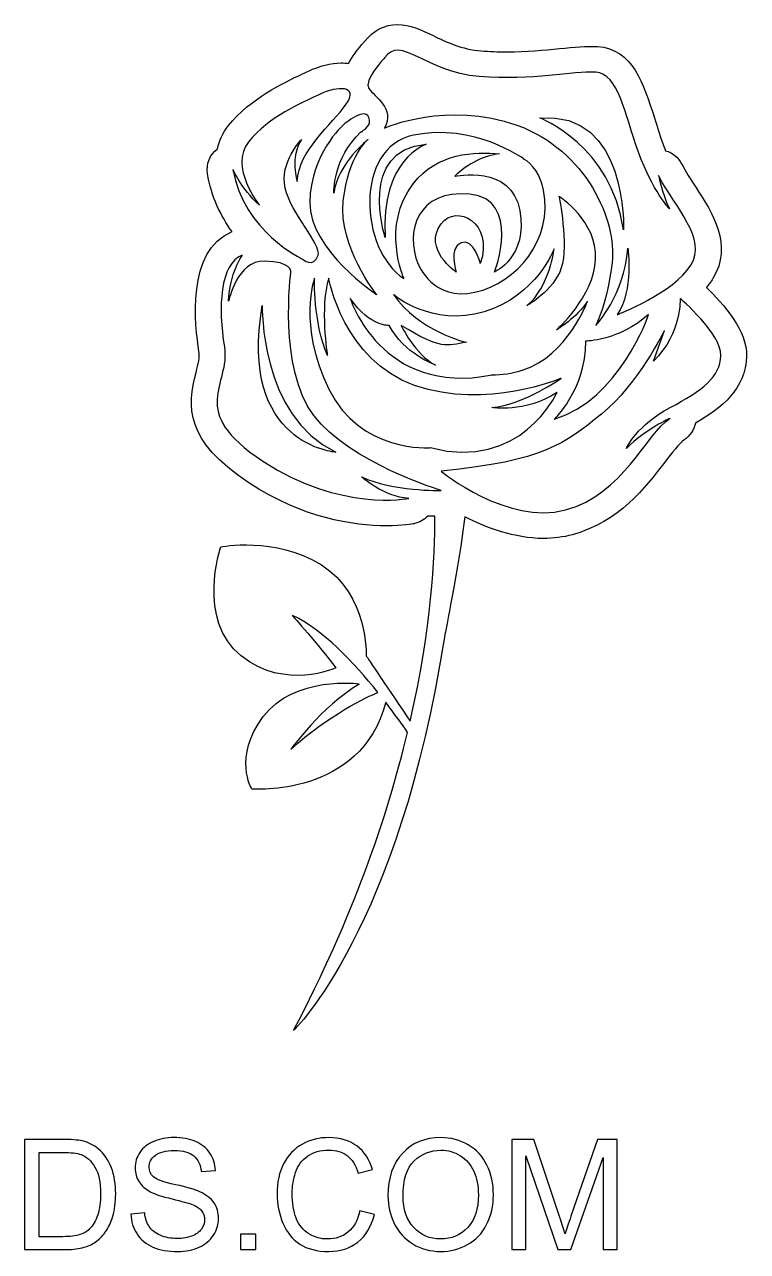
# Model space of a CAD drawing. Extents: x 65.5 to 76.1, y 41.7 to 48.5.
# Drawn here: x 72.1 to 76.07, y 41.66 to 48.41 of the extents above; entities that cross this region are included whole.
import ezdxf

# ---------------------------------------------------------------- set-up
doc = ezdxf.new("R2010")
doc.units = 0
doc.header["$MEASUREMENT"] = 0
doc.layers.add('LAYER_1', color=7, linetype='CONTINUOUS')

msp = doc.modelspace()

# ---------------------------------------------------------------- linework, layer by layer
at = {"layer": 'LAYER_1', "color": 250}
for points, knots in [([(74.35406, 45.70549), (74.35528, 45.48436), (74.33524, 45.09075), (74.21804, 44.57747), (74.21804, 44.57747), (74.11117, 44.73491), (73.97668, 44.93664), (73.97668, 44.93664), (73.97668, 44.93664), (73.97668, 44.93664), (73.98722, 45.27762), (73.73014, 45.43757), (73.73014, 45.43757), (73.47314, 45.59758), (73.17679, 45.53691), (73.17679, 45.53691), (73.17679, 45.53691), (73.17679, 45.53691), (73.04037, 45.13592), (73.28952, 44.93664), (73.28952, 44.93664), (73.53123, 44.74332), (73.80883, 44.87104), (73.80883, 44.87104), (73.80883, 44.87104), (73.71705, 44.99694), (73.57022, 45.15959), (73.57022, 45.15959), (73.57022, 45.15959), (73.7369, 45.08276), (73.90936, 44.90051), (74.04082, 44.73648), (74.04082, 44.73648), (73.98426, 44.71217), (73.76763, 44.61211), (73.5623, 44.42256), (73.5623, 44.42256), (73.5623, 44.42256), (73.73014, 44.6586), (73.93733, 44.78192), (73.93733, 44.78192), (73.9445, 44.78615), (73.57808, 44.82911), (73.41016, 44.60353), (73.41016, 44.60353), (73.24232, 44.37798), (73.34726, 44.20488), (73.34726, 44.20488), (73.34726, 44.20488), (73.34726, 44.20488), (73.94746, 44.15751), (74.08361, 44.68187), (74.08361, 44.68187), (74.13191, 44.619), (74.17298, 44.56112), (74.20371, 44.51614), (74.20371, 44.51614), (74.09229, 44.05044), (73.90151, 43.4917), (73.57739, 42.87728), (73.57739, 42.87728), (73.57739, 42.87728), (74.15844, 43.43411), (74.40828, 45.05127), (74.40828, 45.05127), (74.40828, 45.05127), (74.48509, 45.43096), (74.51881, 45.70271), (74.51881, 45.70271), (74.63732, 45.64139), (74.79148, 45.5833), (74.9506, 45.58328), (74.9506, 45.58328), (74.9506, 45.58328), (74.9506, 45.58328), (74.95067, 45.58328), (74.95067, 45.58328), (75.00586, 45.58328), (75.05954, 45.59024), (75.11004, 45.60395), (75.11004, 45.60395), (75.36629, 45.67356), (75.51229, 45.8645), (75.61881, 46.00391), (75.61881, 46.00391), (75.65657, 46.05324), (75.69929, 46.10914), (75.72423, 46.1253), (75.72423, 46.1253), (75.75786, 46.14705), (75.77936, 46.18081), (75.78638, 46.21754), (75.78638, 46.21754), (75.93404, 46.30162), (76.0622, 46.40602), (76.06819, 46.5857), (76.06819, 46.5857), (76.07281, 46.72442), (75.94059, 46.87514), (75.84695, 46.96404), (75.84695, 46.96404), (75.86011, 46.97984), (75.87237, 46.99598), (75.88257, 47.01277), (75.88257, 47.01277), (75.99509, 47.19867), (75.8805, 47.3747), (75.78845, 47.51612), (75.78845, 47.51612), (75.76068, 47.55879), (75.73195, 47.60288), (75.71018, 47.64509), (75.71018, 47.64509), (75.69151, 47.68115), (75.65926, 47.7062), (75.62247, 47.71648), (75.62247, 47.71648), (75.61737, 47.72913), (75.61234, 47.74234), (75.60731, 47.7561), (75.60731, 47.7561), (75.59029, 47.8028), (75.57541, 47.85048), (75.56101, 47.8966), (75.56101, 47.8966), (75.50244, 48.0839), (75.44187, 48.27757), (75.24736, 48.2897), (75.24736, 48.2897), (75.18962, 48.29333), (75.12038, 48.2867), (75.03935, 48.27855), (75.03935, 48.27855), (74.95474, 48.27006), (74.85883, 48.26043), (74.74858, 48.26043), (74.74858, 48.26043), (74.70132, 48.26043), (74.65426, 48.26227), (74.60878, 48.26593), (74.60878, 48.26593), (74.50088, 48.27452), (74.41778, 48.31447), (74.34447, 48.34971), (74.34447, 48.34971), (74.27915, 48.38108), (74.21742, 48.41072), (74.14872, 48.41072), (74.14872, 48.41072), (74.07693, 48.41072), (74.01312, 48.37755), (73.96779, 48.31695), (73.96779, 48.31695), (73.92707, 48.27264), (73.89847, 48.23256), (73.8789, 48.19625), (73.8789, 48.19625), (73.86636, 48.19835), (73.85286, 48.19966), (73.83811, 48.19966), (73.83811, 48.19966), (73.78416, 48.19966), (73.71864, 48.18304), (73.65828, 48.15406), (73.65828, 48.15406), (73.64843, 48.14934), (73.63775, 48.14433), (73.62638, 48.13899), (73.62638, 48.13899), (73.51882, 48.08866), (73.33885, 48.00437), (73.21951, 47.8552), (73.21951, 47.8552), (73.18699, 47.81462), (73.16777, 47.77102), (73.1584, 47.72654), (73.1584, 47.72654), (73.1174, 47.69571), (73.09508, 47.64384), (73.10376, 47.59053), (73.10376, 47.59053), (73.12464, 47.46229), (73.17686, 47.35664), (73.23881, 47.27119), (73.23881, 47.27119), (72.98518, 47.1713), (73.03499, 46.74416), (73.05663, 46.61435), (73.05663, 46.61435), (73.06228, 46.5805), (73.0527, 46.5436), (73.04058, 46.49687), (73.04058, 46.49687), (72.992, 46.30951), (72.97767, 46.12209), (73.331, 45.88981), (73.331, 45.88981), (73.62886, 45.69397), (73.90688, 45.65287), (74.08761, 45.65287), (74.08761, 45.65287), (74.17677, 45.65287), (74.23278, 45.66345), (74.23885, 45.66464), (74.23885, 45.66464), (74.26889, 45.67058), (74.295, 45.68574), (74.31464, 45.70674), (74.31464, 45.70674), (74.32934, 45.70611), (74.34259, 45.70572), (74.35406, 45.70549)], [0, 0, 0, 0, 0.0185185, 0.0185185, 0.0185185, 0.0185185, 0.037037, 0.037037, 0.037037, 0.037037, 0.0555556, 0.0555556, 0.0555556, 0.0555556, 0.0740741, 0.0740741, 0.0740741, 0.0740741, 0.0925926, 0.0925926, 0.0925926, 0.0925926, 0.1111111, 0.1111111, 0.1111111, 0.1111111, 0.1296296, 0.1296296, 0.1296296, 0.1296296, 0.1481481, 0.1481481, 0.1481481, 0.1481481, 0.1666667, 0.1666667, 0.1666667, 0.1666667, 0.1851852, 0.1851852, 0.1851852, 0.1851852, 0.2037037, 0.2037037, 0.2037037, 0.2037037, 0.2222222, 0.2222222, 0.2222222, 0.2222222, 0.2407407, 0.2407407, 0.2407407, 0.2407407, 0.2592593, 0.2592593, 0.2592593, 0.2592593, 0.2777778, 0.2777778, 0.2777778, 0.2777778, 0.2962963, 0.2962963, 0.2962963, 0.2962963, 0.3148148, 0.3148148, 0.3148148, 0.3148148, 0.3333333, 0.3333333, 0.3333333, 0.3333333, 0.3518519, 0.3518519, 0.3518519, 0.3518519, 0.3703704, 0.3703704, 0.3703704, 0.3703704, 0.3888889, 0.3888889, 0.3888889, 0.3888889, 0.4074074, 0.4074074, 0.4074074, 0.4074074, 0.4259259, 0.4259259, 0.4259259, 0.4259259, 0.4444444, 0.4444444, 0.4444444, 0.4444444, 0.462963, 0.462963, 0.462963, 0.462963, 0.4814815, 0.4814815, 0.4814815, 0.4814815, 0.5, 0.5, 0.5, 0.5, 0.5185185, 0.5185185, 0.5185185, 0.5185185, 0.537037, 0.537037, 0.537037, 0.537037, 0.5555556, 0.5555556, 0.5555556, 0.5555556, 0.5740741, 0.5740741, 0.5740741, 0.5740741, 0.5925926, 0.5925926, 0.5925926, 0.5925926, 0.6111111, 0.6111111, 0.6111111, 0.6111111, 0.6296296, 0.6296296, 0.6296296, 0.6296296, 0.6481481, 0.6481481, 0.6481481, 0.6481481, 0.6666667, 0.6666667, 0.6666667, 0.6666667, 0.6851852, 0.6851852, 0.6851852, 0.6851852, 0.7037037, 0.7037037, 0.7037037, 0.7037037, 0.7222222, 0.7222222, 0.7222222, 0.7222222, 0.7407407, 0.7407407, 0.7407407, 0.7407407, 0.7592593, 0.7592593, 0.7592593, 0.7592593, 0.7777778, 0.7777778, 0.7777778, 0.7777778, 0.7962963, 0.7962963, 0.7962963, 0.7962963, 0.8148148, 0.8148148, 0.8148148, 0.8148148, 0.8333333, 0.8333333, 0.8333333, 0.8333333, 0.8518519, 0.8518519, 0.8518519, 0.8518519, 0.8703704, 0.8703704, 0.8703704, 0.8703704, 0.8888889, 0.8888889, 0.8888889, 0.8888889, 0.9074074, 0.9074074, 0.9074074, 0.9074074, 0.9259259, 0.9259259, 0.9259259, 0.9259259, 0.9444444, 0.9444444, 0.9444444, 0.9444444, 0.962963, 0.962963, 0.962963, 0.962963, 1, 1, 1, 1]), ([(74.07755, 48.22703), (74.07755, 48.22703), (74.07755, 48.22703), (74.07755, 48.22703), (74.07755, 48.22703), (74.16561, 48.35641), (74.30182, 48.14834), (74.59748, 48.12473), (74.59748, 48.12473), (74.89314, 48.10113), (75.11225, 48.1562), (75.23854, 48.14834), (75.23854, 48.14834), (75.36477, 48.14047), (75.3955, 47.92409), (75.47419, 47.70772), (75.47419, 47.70772), (75.55288, 47.49133), (75.64335, 47.39692), (75.64335, 47.39692), (75.64335, 47.39692), (75.60007, 47.49133), (75.58436, 47.58008), (75.58436, 47.58008), (75.58436, 47.58008), (75.67876, 47.39735), (75.85191, 47.23562), (75.76137, 47.08612), (75.76137, 47.08612), (75.6709, 46.93662), (75.35616, 46.81466), (75.35616, 46.81466), (75.35616, 46.81466), (75.44966, 46.94971), (75.41521, 47.18053), (75.41521, 47.18053), (75.41521, 47.18053), (75.3955, 46.91695), (75.23854, 46.75565), (75.23854, 46.75565), (75.23854, 46.75565), (75.23854, 46.75565), (75.30111, 46.87368), (75.32867, 47.1021), (75.32867, 47.1021), (75.35616, 47.33053), (75.18701, 47.71951), (74.80543, 47.85709), (74.80543, 47.85709), (74.42378, 47.99469), (74.07755, 47.84147), (74.07755, 47.84147), (74.07755, 47.84147), (74.1366, 47.9477), (74.02249, 48.01457), (73.99101, 48.05803), (73.99101, 48.05803), (73.95952, 48.10147), (74.07755, 48.22703), (74.07755, 48.22703)], [0, 0, 0, 0, 0.0625, 0.0625, 0.0625, 0.0625, 0.125, 0.125, 0.125, 0.125, 0.1875, 0.1875, 0.1875, 0.1875, 0.25, 0.25, 0.25, 0.25, 0.3125, 0.3125, 0.3125, 0.3125, 0.375, 0.375, 0.375, 0.375, 0.4375, 0.4375, 0.4375, 0.4375, 0.5, 0.5, 0.5, 0.5, 0.5625, 0.5625, 0.5625, 0.5625, 0.625, 0.625, 0.625, 0.625, 0.6875, 0.6875, 0.6875, 0.6875, 0.75, 0.75, 0.75, 0.75, 0.8125, 0.8125, 0.8125, 0.8125, 0.875, 0.875, 0.875, 0.875, 1, 1, 1, 1]), ([(73.38908, 47.41659), (73.38908, 47.41659), (73.38908, 47.41659), (73.38908, 47.41659), (73.38908, 47.41659), (73.38908, 47.41659), (73.21992, 47.62903), (73.3301, 47.76673), (73.3301, 47.76673), (73.44027, 47.90441), (73.62121, 47.97917), (73.71954, 48.02639), (73.71954, 48.02639), (73.81793, 48.07359), (73.93988, 48.07753), (73.86512, 47.9713), (73.86512, 47.9713), (73.79037, 47.86509), (73.60157, 47.71559), (73.59758, 47.54642), (73.59758, 47.54642), (73.59758, 47.54642), (73.55431, 47.68017), (73.62121, 47.77853), (73.62121, 47.77853), (73.62121, 47.77853), (73.49925, 47.65263), (73.53074, 47.511), (73.53074, 47.511), (73.56223, 47.36937), (73.73235, 47.19989), (73.71168, 47.14119), (73.71168, 47.14119), (73.68612, 47.06841), (73.62679, 47.11957), (73.62679, 47.11957), (73.62679, 47.11957), (73.62679, 47.11957), (73.29861, 47.27496), (73.24356, 47.61329), (73.24356, 47.61329), (73.24356, 47.61329), (73.28683, 47.511), (73.38908, 47.41659)], [0, 0, 0, 0, 0.0833333, 0.0833333, 0.0833333, 0.0833333, 0.1666667, 0.1666667, 0.1666667, 0.1666667, 0.25, 0.25, 0.25, 0.25, 0.3333333, 0.3333333, 0.3333333, 0.3333333, 0.4166667, 0.4166667, 0.4166667, 0.4166667, 0.5, 0.5, 0.5, 0.5, 0.5833333, 0.5833333, 0.5833333, 0.5833333, 0.6666667, 0.6666667, 0.6666667, 0.6666667, 0.75, 0.75, 0.75, 0.75, 0.8333333, 0.8333333, 0.8333333, 0.8333333, 1, 1, 1, 1]), ([(73.99493, 47.88474), (73.99493, 47.88474), (73.99493, 47.88474), (73.99493, 47.88474), (73.99493, 47.88474), (74.00086, 47.84738), (73.94774, 47.81984), (73.94774, 47.81984), (73.94774, 47.81984), (73.79236, 47.67426), (73.79822, 47.48347), (73.79822, 47.48347), (73.79822, 47.48347), (73.82185, 47.6487), (73.98708, 47.77853), (73.98708, 47.77853), (73.98708, 47.77853), (73.98708, 47.77853), (73.87691, 47.69197), (73.85031, 47.44019), (73.85031, 47.44019), (73.82371, 47.1884), (74.03428, 46.92482), (74.03428, 46.92482), (74.03428, 46.92482), (74.03428, 46.92482), (73.66448, 47.16873), (73.66634, 47.43232), (73.66634, 47.43232), (73.6682, 47.69592), (73.84941, 47.85722), (73.84941, 47.85722), (73.84941, 47.85722), (73.84941, 47.85722), (73.98067, 47.97516), (73.99493, 47.88474)], [0, 0, 0, 0, 0.1, 0.1, 0.1, 0.1, 0.2, 0.2, 0.2, 0.2, 0.3, 0.3, 0.3, 0.3, 0.4, 0.4, 0.4, 0.4, 0.5, 0.5, 0.5, 0.5, 0.6, 0.6, 0.6, 0.6, 0.7, 0.7, 0.7, 0.7, 0.8, 0.8, 0.8, 0.8, 1, 1, 1, 1]), ([(75.39157, 47.2807), (75.39157, 47.2807), (75.41555, 47.93775), (74.93131, 47.89656), (74.93131, 47.89656), (74.93131, 47.89656), (75.32467, 47.74671), (75.39157, 47.2807)], [0, 0, 0, 0, 0.3333333, 0.3333333, 0.3333333, 0.3333333, 1, 1, 1, 1]), ([(74.95095, 47.49893), (74.95095, 47.49893), (74.95095, 47.49893), (74.95095, 47.49893), (74.95095, 47.49893), (75.00607, 47.22878), (74.80543, 46.99012), (74.57461, 46.93767), (74.57461, 46.93767), (74.34379, 46.88522), (74.26248, 47.09241), (74.26248, 47.09241), (74.26248, 47.09241), (74.18772, 47.26943), (74.25856, 47.50549), (74.54574, 47.47795), (74.54574, 47.47795), (74.83292, 47.4504), (74.6823, 47.04912), (74.6823, 47.04912), (74.6823, 47.04912), (74.6823, 47.04912), (74.86661, 47.13211), (74.82114, 47.38746), (74.82114, 47.38746), (74.77566, 47.64281), (74.46312, 47.5763), (74.46312, 47.5763), (74.46312, 47.5763), (74.53602, 47.64581), (74.62642, 47.69097), (74.71014, 47.69852), (74.71014, 47.69852), (74.57454, 47.71414), (74.36542, 47.70441), (74.23478, 47.53462), (74.23478, 47.53462), (74.05633, 47.30276), (74.18386, 47.01294), (74.18386, 47.01294), (74.18386, 47.01294), (73.93968, 47.1718), (73.90832, 47.73348), (74.23733, 47.80216), (74.23733, 47.80216), (74.56627, 47.87084), (74.84236, 47.67209), (74.84236, 47.67209), (74.84236, 47.67209), (74.84236, 47.67209), (74.84153, 47.67233), (74.84043, 47.6727), (74.84043, 47.6727), (74.89238, 47.64286), (74.93296, 47.58728), (74.95095, 47.49893)], [0, 0, 0, 0, 0.0666667, 0.0666667, 0.0666667, 0.0666667, 0.1333333, 0.1333333, 0.1333333, 0.1333333, 0.2, 0.2, 0.2, 0.2, 0.2666667, 0.2666667, 0.2666667, 0.2666667, 0.3333333, 0.3333333, 0.3333333, 0.3333333, 0.4, 0.4, 0.4, 0.4, 0.4666667, 0.4666667, 0.4666667, 0.4666667, 0.5333333, 0.5333333, 0.5333333, 0.5333333, 0.6, 0.6, 0.6, 0.6, 0.6666667, 0.6666667, 0.6666667, 0.6666667, 0.7333333, 0.7333333, 0.7333333, 0.7333333, 0.8, 0.8, 0.8, 0.8, 0.8666667, 0.8666667, 0.8666667, 0.8666667, 1, 1, 1, 1]), ([(74.0801, 47.2396), (74.05371, 47.66863), (74.30617, 47.75223), (74.30617, 47.75223), (74.30617, 47.75223), (73.92734, 47.72318), (74.0801, 47.2396), (74.0801, 47.2396)], [0, 0, 0, 0, 0.3333333, 0.3333333, 0.3333333, 0.3333333, 1, 1, 1, 1]), ([(74.10318, 46.75565), (74.10318, 46.75565), (74.10318, 46.75565), (74.10318, 46.75565), (74.10318, 46.75565), (74.18186, 46.60091), (74.35784, 46.53637), (74.35784, 46.53637), (74.35784, 46.53637), (74.24767, 46.59144), (74.16809, 46.75565), (74.16809, 46.75565), (74.16809, 46.75565), (74.38836, 46.61993), (74.41896, 46.64353), (74.52741, 46.66253), (74.52741, 46.66253), (74.52741, 46.66253), (74.2651, 46.72287), (74.12612, 46.92482), (74.12612, 46.92482), (74.12612, 46.92482), (74.33593, 46.74385), (74.62442, 46.83039), (74.62442, 46.83039), (74.91292, 46.91695), (75.01, 47.1766), (75.01, 47.1766), (75.01, 47.1766), (75.01, 47.1766), (74.98636, 46.96941), (74.86048, 46.86449), (74.86048, 46.86449), (74.86048, 46.86449), (75.00738, 46.9458), (75.04934, 47.07168), (75.04934, 47.07168), (75.0913, 47.19758), (75.03618, 47.4651), (75.03618, 47.4651), (75.03618, 47.4651), (75.03618, 47.4651), (75.2486, 47.32915), (75.23813, 47.12043), (75.23813, 47.12043), (75.22766, 46.91171), (75.02309, 46.73074), (75.02309, 46.73074), (75.02309, 46.73074), (75.02309, 46.73074), (75.13581, 46.79893), (75.19355, 46.8881), (75.19355, 46.8881), (75.19355, 46.8881), (75.08069, 46.58751), (74.83946, 46.51043), (74.83946, 46.51043), (74.77835, 46.49089), (74.72116, 46.48288), (74.6679, 46.48304), (74.6679, 46.48304), (74.66845, 46.48288), (74.66886, 46.48278), (74.66886, 46.48278), (74.66886, 46.48278), (74.05791, 46.36354), (73.88828, 46.90384), (73.88828, 46.90384), (73.88828, 46.90384), (74.00444, 46.74123), (74.10318, 46.75565), (74.10318, 46.75565)], [0, 0, 0, 0, 0.0526316, 0.0526316, 0.0526316, 0.0526316, 0.1052632, 0.1052632, 0.1052632, 0.1052632, 0.1578947, 0.1578947, 0.1578947, 0.1578947, 0.2105263, 0.2105263, 0.2105263, 0.2105263, 0.2631579, 0.2631579, 0.2631579, 0.2631579, 0.3157895, 0.3157895, 0.3157895, 0.3157895, 0.3684211, 0.3684211, 0.3684211, 0.3684211, 0.4210526, 0.4210526, 0.4210526, 0.4210526, 0.4736842, 0.4736842, 0.4736842, 0.4736842, 0.5263158, 0.5263158, 0.5263158, 0.5263158, 0.5789474, 0.5789474, 0.5789474, 0.5789474, 0.6315789, 0.6315789, 0.6315789, 0.6315789, 0.6842105, 0.6842105, 0.6842105, 0.6842105, 0.7368421, 0.7368421, 0.7368421, 0.7368421, 0.7894737, 0.7894737, 0.7894737, 0.7894737, 0.8421053, 0.8421053, 0.8421053, 0.8421053, 0.8947368, 0.8947368, 0.8947368, 0.8947368, 1, 1, 1, 1]), ([(74.38836, 47.31451), (74.28611, 47.17502), (74.47098, 47.04912), (74.47098, 47.04912), (74.47098, 47.04912), (74.47098, 47.04912), (74.42771, 47.18289), (74.49847, 47.21036), (74.49847, 47.21036), (74.56923, 47.23784), (74.60389, 47.09633), (74.60389, 47.09633), (74.60389, 47.09633), (74.68175, 47.32059), (74.47091, 47.42704), (74.38836, 47.31451)], [0, 0, 0, 0, 0.2, 0.2, 0.2, 0.2, 0.4, 0.4, 0.4, 0.4, 0.6, 0.6, 0.6, 0.6, 1, 1, 1, 1]), ([(73.95166, 45.92161), (73.95166, 45.92161), (73.95166, 45.92161), (73.95166, 45.92161), (73.95166, 45.92161), (73.95166, 45.92161), (74.07362, 45.81145), (74.21136, 45.80358), (74.21136, 45.80358), (74.21136, 45.80358), (73.83363, 45.72884), (73.40879, 46.00815), (73.40879, 46.00815), (72.98387, 46.28748), (73.23171, 46.42518), (73.19629, 46.63762), (73.19629, 46.63762), (73.16095, 46.85006), (73.17273, 47.09792), (73.29469, 47.14119), (73.29469, 47.14119), (73.29469, 47.14119), (73.22385, 47.0389), (73.21992, 46.8894), (73.21992, 46.8894), (73.21992, 46.8894), (73.26712, 47.11366), (73.41664, 47.10972), (73.41664, 47.10972), (73.56616, 47.10579), (73.56223, 47.0507), (73.56223, 47.0507), (73.56223, 47.0507), (73.56223, 47.0507), (73.4914, 46.5196), (73.68811, 46.25995), (73.68811, 46.25995), (73.88483, 46.00029), (74.38836, 45.84685), (74.38836, 45.84685), (74.38836, 45.84685), (74.38836, 45.84685), (74.11689, 45.84292), (73.95166, 45.92161)], [0, 0, 0, 0, 0.0833333, 0.0833333, 0.0833333, 0.0833333, 0.1666667, 0.1666667, 0.1666667, 0.1666667, 0.25, 0.25, 0.25, 0.25, 0.3333333, 0.3333333, 0.3333333, 0.3333333, 0.4166667, 0.4166667, 0.4166667, 0.4166667, 0.5, 0.5, 0.5, 0.5, 0.5833333, 0.5833333, 0.5833333, 0.5833333, 0.6666667, 0.6666667, 0.6666667, 0.6666667, 0.75, 0.75, 0.75, 0.75, 0.8333333, 0.8333333, 0.8333333, 0.8333333, 1, 1, 1, 1]), ([(73.76287, 46.5904), (73.76287, 46.5904), (73.76287, 46.5904), (73.76287, 46.5904), (73.76287, 46.5904), (73.76287, 46.5904), (73.71954, 46.85793), (73.77073, 47.0153), (73.77073, 47.0153), (73.77073, 47.0153), (73.84941, 46.56288), (74.24284, 46.42518), (74.24284, 46.42518), (74.6362, 46.28748), (75.04934, 46.46452), (75.04934, 46.46452), (75.04934, 46.46452), (75.04934, 46.46452), (74.84078, 46.31896), (74.66769, 46.30322), (74.66769, 46.30322), (74.66769, 46.30322), (74.84477, 46.27175), (75.02571, 46.38584), (75.02571, 46.38584), (75.02571, 46.38584), (74.82506, 45.94915), (74.32939, 46.0829), (74.32939, 46.0829), (74.32939, 46.0829), (73.94381, 46.05144), (73.77073, 46.40551), (73.77073, 46.40551), (73.59758, 46.75957), (73.69204, 47.0153), (73.69204, 47.0153), (73.69204, 47.0153), (73.69204, 47.0153), (73.68419, 46.77532), (73.76287, 46.5904)], [0, 0, 0, 0, 0.0909091, 0.0909091, 0.0909091, 0.0909091, 0.1818182, 0.1818182, 0.1818182, 0.1818182, 0.2727273, 0.2727273, 0.2727273, 0.2727273, 0.3636364, 0.3636364, 0.3636364, 0.3636364, 0.4545455, 0.4545455, 0.4545455, 0.4545455, 0.5454545, 0.5454545, 0.5454545, 0.5454545, 0.6363636, 0.6363636, 0.6363636, 0.6363636, 0.7272727, 0.7272727, 0.7272727, 0.7272727, 0.8181818, 0.8181818, 0.8181818, 0.8181818, 1, 1, 1, 1]), ([(73.40486, 46.8658), (73.27202, 46.09622), (73.81007, 46.05745), (73.81007, 46.05745), (73.81007, 46.05745), (73.38908, 46.26007), (73.40486, 46.8658), (73.40486, 46.8658)], [0, 0, 0, 0, 0.3333333, 0.3333333, 0.3333333, 0.3333333, 1, 1, 1, 1]), ([(75.64727, 46.30322), (75.64727, 46.30322), (75.64727, 46.30322), (75.64727, 46.30322), (75.64727, 46.30322), (75.46634, 46.20879), (75.40735, 46.07898), (75.40735, 46.07898), (75.40735, 46.07898), (75.51353, 46.18519), (75.64727, 46.24421), (75.64727, 46.24421), (75.64727, 46.24421), (75.51353, 46.15765), (75.39157, 45.82718), (75.0729, 45.74064), (75.0729, 45.74064), (74.75423, 45.65408), (74.38836, 45.95308), (74.38836, 45.95308), (74.38836, 45.95308), (74.9588, 46.01209), (75.06505, 46.10258), (75.26962, 46.26781), (75.26962, 46.26781), (75.47419, 46.43305), (75.61585, 46.7281), (75.61585, 46.7281), (75.61585, 46.7281), (75.61585, 46.7281), (75.5568, 46.55893), (75.5568, 46.55893), (75.5568, 46.55893), (75.71418, 46.7163), (75.70239, 46.90384), (75.70239, 46.90384), (75.70239, 46.90384), (75.70239, 46.90384), (75.93059, 46.70843), (75.9266, 46.5904), (75.9266, 46.5904), (75.92267, 46.47239), (75.82828, 46.39763), (75.64727, 46.30322)], [0, 0, 0, 0, 0.0833333, 0.0833333, 0.0833333, 0.0833333, 0.1666667, 0.1666667, 0.1666667, 0.1666667, 0.25, 0.25, 0.25, 0.25, 0.3333333, 0.3333333, 0.3333333, 0.3333333, 0.4166667, 0.4166667, 0.4166667, 0.4166667, 0.5, 0.5, 0.5, 0.5, 0.5833333, 0.5833333, 0.5833333, 0.5833333, 0.6666667, 0.6666667, 0.6666667, 0.6666667, 0.75, 0.75, 0.75, 0.75, 0.8333333, 0.8333333, 0.8333333, 0.8333333, 1, 1, 1, 1]), ([(75.18308, 46.66909), (75.18308, 46.66909), (75.18308, 46.66909), (75.18308, 46.66909), (75.18308, 46.66909), (75.18308, 46.66909), (75.36402, 46.66909), (75.52931, 46.81466), (75.52931, 46.81466), (75.52931, 46.81466), (75.36801, 46.34256), (75.01, 46.24028), (75.01, 46.24028), (75.01, 46.24028), (75.17908, 46.39374), (75.18308, 46.66909)], [0, 0, 0, 0, 0.2, 0.2, 0.2, 0.2, 0.4, 0.4, 0.4, 0.4, 0.6, 0.6, 0.6, 0.6, 1, 1, 1, 1]), ([(72.09772, 41.67067), (72.09772, 41.67067), (72.09772, 42.27689), (72.09772, 42.27689), (72.09772, 42.27689), (72.09772, 42.27689), (72.30657, 42.27689), (72.30657, 42.27689), (72.30657, 42.27689), (72.3537, 42.27689), (72.38968, 42.27406), (72.41452, 42.26828), (72.41452, 42.26828), (72.44923, 42.26023), (72.47887, 42.2457), (72.50342, 42.22482), (72.50342, 42.22482), (72.53545, 42.19772), (72.5593, 42.16329), (72.5751, 42.12124), (72.5751, 42.12124), (72.59105, 42.07919), (72.59895, 42.03107), (72.59895, 41.97702), (72.59895, 41.97702), (72.59895, 41.93102), (72.59359, 41.89024), (72.58287, 41.85468), (72.58287, 41.85468), (72.57214, 41.81912), (72.55831, 41.78963), (72.54152, 41.76634), (72.54152, 41.76634), (72.52459, 41.74306), (72.50624, 41.72472), (72.4862, 41.71145), (72.4862, 41.71145), (72.46631, 41.69805), (72.44218, 41.68789), (72.41395, 41.68097), (72.41395, 41.68097), (72.38559, 41.67406), (72.35314, 41.67067), (72.31645, 41.67067), (72.31645, 41.67067), (72.31645, 41.67067), (72.09772, 41.67067), (72.09772, 41.67067)], [0, 0, 0, 0, 0.0769231, 0.0769231, 0.0769231, 0.0769231, 0.1538462, 0.1538462, 0.1538462, 0.1538462, 0.2307692, 0.2307692, 0.2307692, 0.2307692, 0.3076923, 0.3076923, 0.3076923, 0.3076923, 0.3846154, 0.3846154, 0.3846154, 0.3846154, 0.4615385, 0.4615385, 0.4615385, 0.4615385, 0.5384615, 0.5384615, 0.5384615, 0.5384615, 0.6153846, 0.6153846, 0.6153846, 0.6153846, 0.6923077, 0.6923077, 0.6923077, 0.6923077, 0.7692308, 0.7692308, 0.7692308, 0.7692308, 0.8461538, 0.8461538, 0.8461538, 0.8461538, 1, 1, 1, 1]), ([(72.68292, 41.8654), (72.68292, 41.8654), (72.75827, 41.87218), (72.75827, 41.87218), (72.75827, 41.87218), (72.7618, 41.8417), (72.77012, 41.81672), (72.78325, 41.79711), (72.78325, 41.79711), (72.79637, 41.77763), (72.81669, 41.76183), (72.84421, 41.74969), (72.84421, 41.74969), (72.87172, 41.7377), (72.90277, 41.73163), (72.9372, 41.73163), (72.9372, 41.73163), (72.96782, 41.73163), (72.99477, 41.73615), (73.0182, 41.74532), (73.0182, 41.74532), (73.04162, 41.75449), (73.05898, 41.76705), (73.07041, 41.78299), (73.07041, 41.78299), (73.08184, 41.79894), (73.08763, 41.8163), (73.08763, 41.83492), (73.08763, 41.83492), (73.08763, 41.85383), (73.08212, 41.87034), (73.07112, 41.8846), (73.07112, 41.8846), (73.06011, 41.89871), (73.0419, 41.91056), (73.0165, 41.9203), (73.0165, 41.9203), (73.00028, 41.92651), (72.96429, 41.93638), (72.90855, 41.94979), (72.90855, 41.94979), (72.85282, 41.96319), (72.81387, 41.97575), (72.79157, 41.98761), (72.79157, 41.98761), (72.76264, 42.00285), (72.7412, 42.02176), (72.72708, 42.04419), (72.72708, 42.04419), (72.71283, 42.06663), (72.70578, 42.09189), (72.70578, 42.11969), (72.70578, 42.11969), (72.70578, 42.15045), (72.71453, 42.1791), (72.73188, 42.20562), (72.73188, 42.20562), (72.74924, 42.23229), (72.7745, 42.25247), (72.80794, 42.2663), (72.80794, 42.2663), (72.84124, 42.28013), (72.87836, 42.28705), (72.91914, 42.28705), (72.91914, 42.28705), (72.96401, 42.28705), (73.00366, 42.27985), (73.03795, 42.26531), (73.03795, 42.26531), (73.07224, 42.25092), (73.09863, 42.22961), (73.11712, 42.20139), (73.11712, 42.20139), (73.1356, 42.17331), (73.14548, 42.14142), (73.14689, 42.10586), (73.14689, 42.10586), (73.14689, 42.10586), (73.06985, 42.09993), (73.06985, 42.09993), (73.06985, 42.09993), (73.06575, 42.13817), (73.05178, 42.1671), (73.02793, 42.18657), (73.02793, 42.18657), (73.00409, 42.20619), (72.96881, 42.21593), (72.92224, 42.21593), (72.92224, 42.21593), (72.8737, 42.21593), (72.83828, 42.20704), (72.81613, 42.18926), (72.81613, 42.18926), (72.79397, 42.17148), (72.78282, 42.15003), (72.78282, 42.12491), (72.78282, 42.12491), (72.78282, 42.10318), (72.79073, 42.08526), (72.80639, 42.07114), (72.80639, 42.07114), (72.82191, 42.05717), (72.86213, 42.04264), (72.92732, 42.02796), (72.92732, 42.02796), (72.99252, 42.01315), (73.03725, 42.00031), (73.06152, 41.9893), (73.06152, 41.9893), (73.09666, 41.97307), (73.12276, 41.95261), (73.13955, 41.92763), (73.13955, 41.92763), (73.15635, 41.9028), (73.16467, 41.87415), (73.16467, 41.8417), (73.16467, 41.8417), (73.16467, 41.80938), (73.1555, 41.77918), (73.13701, 41.75068), (73.13701, 41.75068), (73.11853, 41.72218), (73.09214, 41.70002), (73.05757, 41.68422), (73.05757, 41.68422), (73.023, 41.66841), (72.98419, 41.66051), (72.94087, 41.66051), (72.94087, 41.66051), (72.88612, 41.66051), (72.84026, 41.66855), (72.80329, 41.6845), (72.80329, 41.6845), (72.76617, 41.70044), (72.73724, 41.72443), (72.71622, 41.75661), (72.71622, 41.75661), (72.69505, 41.78864), (72.68405, 41.82491), (72.68292, 41.8654)], [0, 0, 0, 0, 0.0277778, 0.0277778, 0.0277778, 0.0277778, 0.0555556, 0.0555556, 0.0555556, 0.0555556, 0.0833333, 0.0833333, 0.0833333, 0.0833333, 0.1111111, 0.1111111, 0.1111111, 0.1111111, 0.1388889, 0.1388889, 0.1388889, 0.1388889, 0.1666667, 0.1666667, 0.1666667, 0.1666667, 0.1944444, 0.1944444, 0.1944444, 0.1944444, 0.2222222, 0.2222222, 0.2222222, 0.2222222, 0.25, 0.25, 0.25, 0.25, 0.2777778, 0.2777778, 0.2777778, 0.2777778, 0.3055556, 0.3055556, 0.3055556, 0.3055556, 0.3333333, 0.3333333, 0.3333333, 0.3333333, 0.3611111, 0.3611111, 0.3611111, 0.3611111, 0.3888889, 0.3888889, 0.3888889, 0.3888889, 0.4166667, 0.4166667, 0.4166667, 0.4166667, 0.4444444, 0.4444444, 0.4444444, 0.4444444, 0.4722222, 0.4722222, 0.4722222, 0.4722222, 0.5, 0.5, 0.5, 0.5, 0.5277778, 0.5277778, 0.5277778, 0.5277778, 0.5555556, 0.5555556, 0.5555556, 0.5555556, 0.5833333, 0.5833333, 0.5833333, 0.5833333, 0.6111111, 0.6111111, 0.6111111, 0.6111111, 0.6388889, 0.6388889, 0.6388889, 0.6388889, 0.6666667, 0.6666667, 0.6666667, 0.6666667, 0.6944444, 0.6944444, 0.6944444, 0.6944444, 0.7222222, 0.7222222, 0.7222222, 0.7222222, 0.75, 0.75, 0.75, 0.75, 0.7777778, 0.7777778, 0.7777778, 0.7777778, 0.8055556, 0.8055556, 0.8055556, 0.8055556, 0.8333333, 0.8333333, 0.8333333, 0.8333333, 0.8611111, 0.8611111, 0.8611111, 0.8611111, 0.8888889, 0.8888889, 0.8888889, 0.8888889, 0.9166667, 0.9166667, 0.9166667, 0.9166667, 0.9444444, 0.9444444, 0.9444444, 0.9444444, 1, 1, 1, 1]), ([(73.94093, 41.88333), (73.94093, 41.88333), (74.02136, 41.86301), (74.02136, 41.86301), (74.02136, 41.86301), (74.00457, 41.79711), (73.97437, 41.74701), (73.93077, 41.71244), (73.93077, 41.71244), (73.88716, 41.67787), (73.83382, 41.66051), (73.77074, 41.66051), (73.77074, 41.66051), (73.70555, 41.66051), (73.65249, 41.67377), (73.61157, 41.70044), (73.61157, 41.70044), (73.57065, 41.72697), (73.5396, 41.7655), (73.5183, 41.81587), (73.5183, 41.81587), (73.49699, 41.86639), (73.48626, 41.92044), (73.48626, 41.97829), (73.48626, 41.97829), (73.48626, 42.04137), (73.49826, 42.0964), (73.52239, 42.14339), (73.52239, 42.14339), (73.54652, 42.19038), (73.58081, 42.22609), (73.62526, 42.2505), (73.62526, 42.2505), (73.66971, 42.27491), (73.71867, 42.28705), (73.77201, 42.28705), (73.77201, 42.28705), (73.83269, 42.28705), (73.88363, 42.27166), (73.92484, 42.24076), (73.92484, 42.24076), (73.96618, 42.20986), (73.99497, 42.16654), (74.0112, 42.11066), (74.0112, 42.11066), (74.0112, 42.11066), (73.93246, 42.09203), (73.93246, 42.09203), (73.93246, 42.09203), (73.91849, 42.13606), (73.89803, 42.16823), (73.87136, 42.18827), (73.87136, 42.18827), (73.84469, 42.20845), (73.8111, 42.21847), (73.7706, 42.21847), (73.7706, 42.21847), (73.72418, 42.21847), (73.68523, 42.20732), (73.65405, 42.18502), (73.65405, 42.18502), (73.62286, 42.16273), (73.60085, 42.13267), (73.58829, 42.09513), (73.58829, 42.09513), (73.57559, 42.05746), (73.56924, 42.01865), (73.56924, 41.97872), (73.56924, 41.97872), (73.56924, 41.92721), (73.57672, 41.8822), (73.59167, 41.84381), (73.59167, 41.84381), (73.60663, 41.80529), (73.62992, 41.77664), (73.66152, 41.75759), (73.66152, 41.75759), (73.69313, 41.73854), (73.72728, 41.72909), (73.76411, 41.72909), (73.76411, 41.72909), (73.80899, 41.72909), (73.8468, 41.74207), (73.87785, 41.7679), (73.87785, 41.7679), (73.90889, 41.79386), (73.92992, 41.83224), (73.94093, 41.88333)], [0, 0, 0, 0, 0.0434783, 0.0434783, 0.0434783, 0.0434783, 0.0869565, 0.0869565, 0.0869565, 0.0869565, 0.1304348, 0.1304348, 0.1304348, 0.1304348, 0.173913, 0.173913, 0.173913, 0.173913, 0.2173913, 0.2173913, 0.2173913, 0.2173913, 0.2608696, 0.2608696, 0.2608696, 0.2608696, 0.3043478, 0.3043478, 0.3043478, 0.3043478, 0.3478261, 0.3478261, 0.3478261, 0.3478261, 0.3913043, 0.3913043, 0.3913043, 0.3913043, 0.4347826, 0.4347826, 0.4347826, 0.4347826, 0.4782609, 0.4782609, 0.4782609, 0.4782609, 0.5217391, 0.5217391, 0.5217391, 0.5217391, 0.5652174, 0.5652174, 0.5652174, 0.5652174, 0.6086957, 0.6086957, 0.6086957, 0.6086957, 0.6521739, 0.6521739, 0.6521739, 0.6521739, 0.6956522, 0.6956522, 0.6956522, 0.6956522, 0.7391304, 0.7391304, 0.7391304, 0.7391304, 0.7826087, 0.7826087, 0.7826087, 0.7826087, 0.826087, 0.826087, 0.826087, 0.826087, 0.8695652, 0.8695652, 0.8695652, 0.8695652, 0.9130435, 0.9130435, 0.9130435, 0.9130435, 1, 1, 1, 1]), ([(74.09601, 41.96573), (74.09601, 42.06621), (74.1231, 42.14495), (74.17715, 42.20181), (74.17715, 42.20181), (74.2312, 42.25868), (74.3009, 42.28705), (74.38642, 42.28705), (74.38642, 42.28705), (74.44244, 42.28705), (74.49282, 42.27364), (74.53783, 42.24697), (74.53783, 42.24697), (74.5827, 42.2203), (74.61699, 42.18305), (74.64056, 42.13521), (74.64056, 42.13521), (74.66413, 42.08751), (74.67598, 42.03333), (74.67598, 41.97279), (74.67598, 41.97279), (74.67598, 41.91141), (74.66356, 41.85637), (74.63873, 41.80797), (74.63873, 41.80797), (74.61389, 41.75943), (74.57875, 41.72274), (74.53332, 41.6979), (74.53332, 41.6979), (74.48774, 41.67293), (74.43863, 41.66051), (74.38599, 41.66051), (74.38599, 41.66051), (74.32884, 41.66051), (74.2779, 41.67434), (74.23289, 41.70186), (74.23289, 41.70186), (74.18801, 41.72937), (74.15387, 41.76691), (74.13072, 41.8146), (74.13072, 41.8146), (74.10758, 41.86216), (74.09601, 41.91254), (74.09601, 41.96573)], [0, 0, 0, 0, 0.0833333, 0.0833333, 0.0833333, 0.0833333, 0.1666667, 0.1666667, 0.1666667, 0.1666667, 0.25, 0.25, 0.25, 0.25, 0.3333333, 0.3333333, 0.3333333, 0.3333333, 0.4166667, 0.4166667, 0.4166667, 0.4166667, 0.5, 0.5, 0.5, 0.5, 0.5833333, 0.5833333, 0.5833333, 0.5833333, 0.6666667, 0.6666667, 0.6666667, 0.6666667, 0.75, 0.75, 0.75, 0.75, 0.8333333, 0.8333333, 0.8333333, 0.8333333, 1, 1, 1, 1]), ([(74.77744, 41.67067), (74.77744, 41.67067), (74.77744, 42.27689), (74.77744, 42.27689), (74.77744, 42.27689), (74.77744, 42.27689), (74.89767, 42.27689), (74.89767, 42.27689), (74.89767, 42.27689), (74.89767, 42.27689), (75.04104, 41.84777), (75.04104, 41.84777), (75.04104, 41.84777), (75.0543, 41.80783), (75.0639, 41.77791), (75.06996, 41.75802), (75.06996, 41.75802), (75.07688, 41.78003), (75.08774, 41.81249), (75.10242, 41.85524), (75.10242, 41.85524), (75.10242, 41.85524), (75.24833, 42.27689), (75.24833, 42.27689), (75.24833, 42.27689), (75.24833, 42.27689), (75.35572, 42.27689), (75.35572, 42.27689), (75.35572, 42.27689), (75.35572, 42.27689), (75.35572, 41.67067), (75.35572, 41.67067), (75.35572, 41.67067), (75.35572, 41.67067), (75.27867, 41.67067), (75.27867, 41.67067), (75.27867, 41.67067), (75.27867, 41.67067), (75.27867, 42.17783), (75.27867, 42.17783), (75.27867, 42.17783), (75.27867, 42.17783), (75.10171, 41.67067), (75.10171, 41.67067), (75.10171, 41.67067), (75.10171, 41.67067), (75.02947, 41.67067), (75.02947, 41.67067), (75.02947, 41.67067), (75.02947, 41.67067), (74.85449, 42.18714), (74.85449, 42.18714), (74.85449, 42.18714), (74.85449, 42.18714), (74.85449, 41.67067), (74.85449, 41.67067), (74.85449, 41.67067), (74.85449, 41.67067), (74.77744, 41.67067), (74.77744, 41.67067)], [0, 0, 0, 0, 0.0625, 0.0625, 0.0625, 0.0625, 0.125, 0.125, 0.125, 0.125, 0.1875, 0.1875, 0.1875, 0.1875, 0.25, 0.25, 0.25, 0.25, 0.3125, 0.3125, 0.3125, 0.3125, 0.375, 0.375, 0.375, 0.375, 0.4375, 0.4375, 0.4375, 0.4375, 0.5, 0.5, 0.5, 0.5, 0.5625, 0.5625, 0.5625, 0.5625, 0.625, 0.625, 0.625, 0.625, 0.6875, 0.6875, 0.6875, 0.6875, 0.75, 0.75, 0.75, 0.75, 0.8125, 0.8125, 0.8125, 0.8125, 0.875, 0.875, 0.875, 0.875, 1, 1, 1, 1]), ([(72.17816, 41.74179), (72.17816, 41.74179), (72.30742, 41.74179), (72.30742, 41.74179), (72.30742, 41.74179), (72.34735, 41.74179), (72.37868, 41.74546), (72.4014, 41.75294), (72.4014, 41.75294), (72.42411, 41.76042), (72.44218, 41.77086), (72.45572, 41.78441), (72.45572, 41.78441), (72.47463, 41.80346), (72.48945, 41.82914), (72.50003, 41.86131), (72.50003, 41.86131), (72.51062, 41.89349), (72.51598, 41.93243), (72.51598, 41.97829), (72.51598, 41.97829), (72.51598, 42.04179), (72.50554, 42.09062), (72.48479, 42.12477), (72.48479, 42.12477), (72.46405, 42.15892), (72.43879, 42.18178), (72.40902, 42.19335), (72.40902, 42.19335), (72.38757, 42.20167), (72.35299, 42.20577), (72.3053, 42.20577), (72.3053, 42.20577), (72.3053, 42.20577), (72.17816, 42.20577), (72.17816, 42.20577), (72.17816, 42.20577), (72.17816, 42.20577), (72.17816, 41.74179), (72.17816, 41.74179)], [0, 0, 0, 0, 0.0909091, 0.0909091, 0.0909091, 0.0909091, 0.1818182, 0.1818182, 0.1818182, 0.1818182, 0.2727273, 0.2727273, 0.2727273, 0.2727273, 0.3636364, 0.3636364, 0.3636364, 0.3636364, 0.4545455, 0.4545455, 0.4545455, 0.4545455, 0.5454545, 0.5454545, 0.5454545, 0.5454545, 0.6363636, 0.6363636, 0.6363636, 0.6363636, 0.7272727, 0.7272727, 0.7272727, 0.7272727, 0.8181818, 0.8181818, 0.8181818, 0.8181818, 1, 1, 1, 1]), ([(74.17898, 41.96432), (74.17898, 41.89137), (74.1986, 41.83394), (74.23783, 41.79203), (74.23783, 41.79203), (74.27706, 41.75012), (74.3263, 41.72909), (74.38557, 41.72909), (74.38557, 41.72909), (74.44597, 41.72909), (74.4955, 41.75026), (74.53459, 41.79259), (74.53459, 41.79259), (74.57353, 41.83492), (74.59301, 41.89504), (74.59301, 41.97293), (74.59301, 41.97293), (74.59301, 42.02218), (74.58468, 42.06522), (74.56803, 42.10191), (74.56803, 42.10191), (74.55138, 42.1386), (74.52697, 42.1671), (74.49493, 42.18728), (74.49493, 42.18728), (74.46276, 42.20746), (74.42678, 42.21762), (74.38684, 42.21762), (74.38684, 42.21762), (74.33011, 42.21762), (74.28129, 42.19815), (74.24037, 42.1592), (74.24037, 42.1592), (74.19945, 42.12025), (74.17898, 42.05534), (74.17898, 41.96432)], [0, 0, 0, 0, 0.1, 0.1, 0.1, 0.1, 0.2, 0.2, 0.2, 0.2, 0.3, 0.3, 0.3, 0.3, 0.4, 0.4, 0.4, 0.4, 0.5, 0.5, 0.5, 0.5, 0.6, 0.6, 0.6, 0.6, 0.7, 0.7, 0.7, 0.7, 0.8, 0.8, 0.8, 0.8, 1, 1, 1, 1]), ([(73.28575, 41.67067), (73.28575, 41.67067), (73.28575, 41.75534), (73.28575, 41.75534), (73.28575, 41.75534), (73.28575, 41.75534), (73.37041, 41.75534), (73.37041, 41.75534), (73.37041, 41.75534), (73.37041, 41.75534), (73.37041, 41.67067), (73.37041, 41.67067), (73.37041, 41.67067), (73.37041, 41.67067), (73.28575, 41.67067), (73.28575, 41.67067)], [0, 0, 0, 0, 0.2, 0.2, 0.2, 0.2, 0.4, 0.4, 0.4, 0.4, 0.6, 0.6, 0.6, 0.6, 1, 1, 1, 1])]:
    msp.add_open_spline(points, degree=3, knots=knots, dxfattribs=at)

doc.saveas('drawing.dxf')
